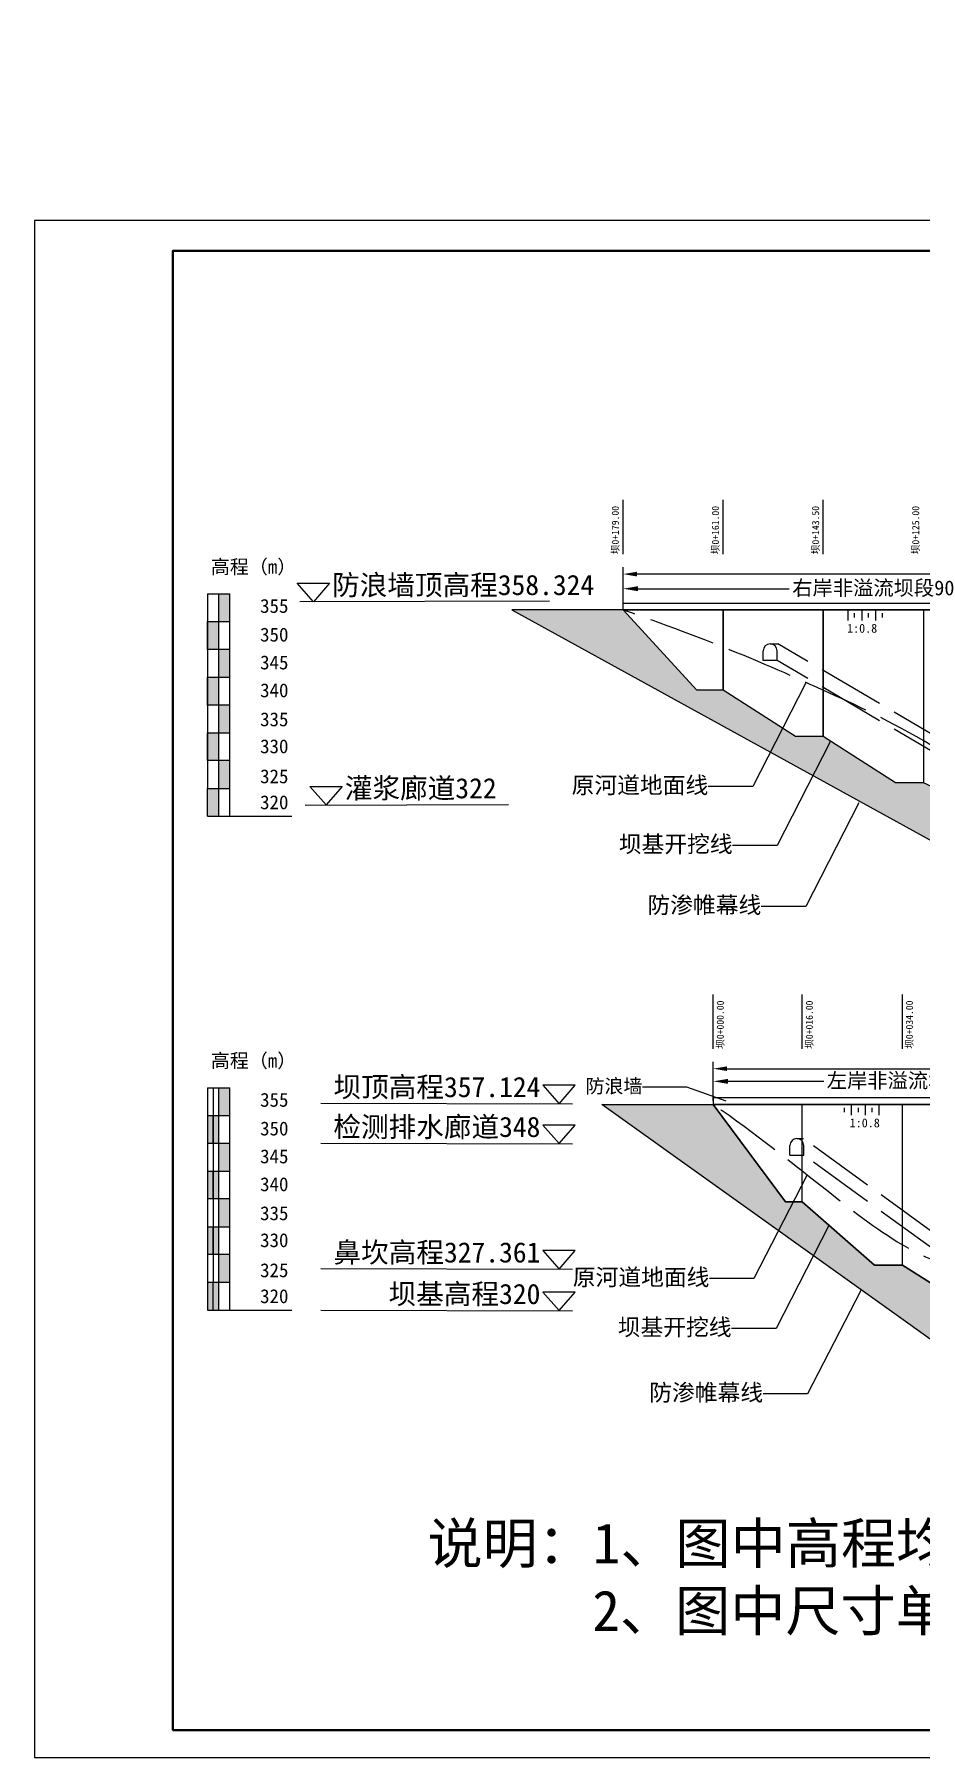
# Model space of a CAD drawing. Header units: millimetres. Extents: x 3930 to 5594, y 1586 to 11505.
# Drawn here: x 3933.3 to 4092.6, y 1586.1 to 1896 of the extents above; entities that cross this region are included whole.
import ezdxf
from ezdxf import colors
from ezdxf.entities.mleader import LeaderData, LeaderLine
from ezdxf.math import Vec2, Vec3

# ---------------------------------------------------------------- set-up
doc = ezdxf.new("R2010")
doc.units = ezdxf.units.MM
doc.linetypes.add('ACAD_ISO02W100', pattern=[15, 12, -3])
doc.styles.get("Standard").update_dxf_attribs({"font": 'simfang.ttf'})
doc.dimstyles.new('ISO-25', dxfattribs={"dimtxt": 2.5, "dimasz": 2.5, "dimexe": 1.25, "dimexo": 0.625, "dimtad": 1, "dimtxsty": 'Standard', "dimcen": 2.5, "dimadec": 0, "dimazin": 0, "dimtfac": 1, "dimtmove": 0, "dimatfit": 3, "dimfxl": 1, "dimarcsym": 0})
doc.dimstyles.get("Standard").update_dxf_attribs({"dimtxt": 0.18, "dimasz": 0.18, "dimexe": 0.18, "dimexo": 0.0625, "dimgap": 0.09, "dimtad": 0, "dimtih": 1, "dimtoh": 1, "dimdec": 4, "dimzin": 0, "dimdsep": 46, "dimtxsty": 'Standard', "dimcen": 0.09, "dimadec": 0, "dimazin": 0, "dimtfac": 1, "dimtdec": 4, "dimtofl": 0, "dimtmove": 0, "dimatfit": 3, "dimfxl": 1, "dimtolj": 1, "dimtzin": 0, "dimarcsym": 0})

# ---------------------------------------------------------------- blocks, each defined once
blk = doc.blocks.new('*D9')
at = {"color": 0, "lineweight": -2, "transparency": 16777216}
for p, q in [((4039.16, 1793.14), (4039.16, 1800.2)), ((4215.66, 1798.95), (4041.66, 1798.95)), ((4218.16, 1793.14), (4218.16, 1800.2))]:
    blk.add_line(p, q, dxfattribs=at)
at = {"color": 0, "transparency": 16777216}
for points in [[(4041.66, 1799.37), (4041.66, 1798.53), (4039.16, 1798.95)], [(4215.66, 1799.37), (4215.66, 1798.53), (4218.16, 1798.95)]]:
    blk.add_solid(points, dxfattribs=at)
at = {"layer": 'Defpoints', "color": 0, "transparency": 16777216}
for p in [(4039.16, 1798.95), (4039.16, 1792.52), (4218.16, 1792.52)]:
    blk.add_point(p, dxfattribs=at)
at = {"color": 0, "transparency": 16777216, "insert": (4128.66, 1801.29), "char_height": 2.5, "attachment_point": 5}
blk.add_mtext('坝轴线179', dxfattribs=at)
blk = doc.blocks.new('*D11')
at = {"color": 0, "lineweight": -2, "transparency": 16777216}
for p, q in [((4039.16, 5132.07), (4039.16, 11421.99)), ((4129.16, 5131.82), (4129.16, 11421.99)), ((4041.84, 1796.32), (4069.02, 1796.32)), ((4126.49, 1796.32), (4099.31, 1796.32))]:
    blk.add_line(p, q, dxfattribs=at)
at = {"color": 0, "transparency": 16777216}
for points in [[(4041.84, 1796.77), (4041.84, 1795.88), (4039.16, 1796.32)], [(4126.49, 1796.77), (4126.49, 1795.88), (4129.16, 1796.32)]]:
    blk.add_solid(points, dxfattribs=at)
at = {"layer": 'Defpoints', "color": 0, "transparency": 16777216}
for p in [(4129.16, 1796.32), (4039.16, 1789.83), (4129.16, 1789.58)]:
    blk.add_point(p, dxfattribs=at)
at = {"color": 0, "transparency": 16777216, "insert": (4084.16, 1796.32), "char_height": 2.6738, "attachment_point": 5}
blk.add_mtext('\\A1;{\\fSimSun|b0|i0|c134|p2;右岸非溢流坝段}90', dxfattribs=at)
blk = doc.blocks.new('*D20')
at = {"color": 0, "lineweight": -2, "transparency": 16777216}
for p, q in [((4055.37, 1704.17), (4055.37, 1711.22)), ((4234.37, 1704.17), (4234.37, 1711.22)), ((4057.87, 1709.97), (4231.87, 1709.97))]:
    blk.add_line(p, q, dxfattribs=at)
at = {"color": 0, "transparency": 16777216}
for points in [[(4057.87, 1710.39), (4057.87, 1709.56), (4055.37, 1709.97)], [(4231.87, 1710.39), (4231.87, 1709.56), (4234.37, 1709.97)]]:
    blk.add_solid(points, dxfattribs=at)
at = {"layer": 'Defpoints', "color": 0, "transparency": 16777216}
for p in [(4234.37, 1709.97), (4055.37, 1703.54), (4234.37, 1703.54)]:
    blk.add_point(p, dxfattribs=at)
at = {"color": 0, "transparency": 16777216, "insert": (4144.87, 1712.32), "char_height": 2.5, "attachment_point": 5}
blk.add_mtext('坝轴线179', dxfattribs=at)
blk = doc.blocks.new('_None')
blk = doc.blocks.new('*D17')
at = {"color": 0, "lineweight": -2, "transparency": 16777216}
for p, q in [((4055.37, 5043.19), (4055.37, 11333.36)), ((4125.37, 5043.19), (4125.37, 11333.36)), ((4058.05, 1707.7), (4075.23, 1707.7)), ((4122.7, 1707.7), (4105.52, 1707.7))]:
    blk.add_line(p, q, dxfattribs=at)
at = {"color": 0, "transparency": 16777216}
for points in [[(4058.05, 1708.14), (4058.05, 1707.25), (4055.37, 1707.7)], [(4122.7, 1708.14), (4122.7, 1707.25), (4125.37, 1707.7)]]:
    blk.add_solid(points, dxfattribs=at)
at = {"layer": 'Defpoints', "color": 0, "transparency": 16777216}
for p in [(4055.37, 1707.7), (4055.37, 1700.95), (4125.37, 1700.95)]:
    blk.add_point(p, dxfattribs=at)
at = {"color": 0, "transparency": 16777216, "insert": (4090.37, 1707.7), "char_height": 2.6738, "attachment_point": 5}
blk.add_mtext('\\A1;{\\fSimSun|b0|i0|c134|p2;左岸非溢流坝段}70', dxfattribs=at)

msp = doc.modelspace()

# ---------------------------------------------------------------- hatches: boundary and pattern name
h = msp.add_hatch(color=250)
h.dxf.hatch_style = 1
h.paths.add_polyline_path([(3968.43255, 1790.39534), (3966.43255, 1790.39534), (3966.43255, 1795.39534), (3968.43255, 1795.39534)])
h.paths.add_polyline_path([(3964.43255, 1790.39534), (3966.43255, 1790.39534), (3966.43255, 1785.39534), (3964.43255, 1785.39534)])
h.paths.add_polyline_path([(3966.43255, 1785.39534), (3968.43255, 1785.39534), (3968.43255, 1780.39534), (3966.43255, 1780.39534)])
h.paths.add_polyline_path([(3964.43255, 1780.39534), (3966.43255, 1780.39534), (3966.43255, 1775.39534), (3964.43255, 1775.39534)])
h.paths.add_polyline_path([(3966.43255, 1775.39534), (3968.43255, 1775.39534), (3968.43255, 1770.39534), (3966.43255, 1770.39534)])
h.paths.add_polyline_path([(3964.43255, 1770.39534), (3966.43255, 1770.39534), (3966.43255, 1765.39534), (3964.43255, 1765.39534)])
h.paths.add_polyline_path([(3966.43255, 1765.39534), (3968.43255, 1765.39534), (3968.43255, 1760.39534), (3966.43255, 1760.39534)])
h.paths.add_polyline_path([(3966.43255, 1755.39534), (3964.43255, 1755.39534), (3964.43255, 1760.39534), (3966.43255, 1760.39534)])
h = msp.add_hatch()
h.set_pattern_fill('AR-CONC', color=256, scale=0.05)
h.set_pattern_definition([(50, (-804.2734, -82.79), (9.109233, -0.796954), [0.9525, -10.4775]), (355, (-804.273, -82.79), (-1.762171, 9.552842), [0.762, -8.38203]), (100.45144, (-803.514, -82.856), (7.347062, 8.755888), [0.8095, -8.904512]), (46.1842, (-804.273, -80.25), (13.553952, -2.102116), [1.42875, -15.71625]), (96.63556, (-803.144, -80.425), (11.870207, 12.371306), [1.21425, -13.35678]), (351.18415, (-804.273, -80.25), (11.870207, 12.371306), [1.143, -12.572987]), (21, (-803.0034, -80.885), (7.58072, -5.11326), [0.9525, -10.4775]), (326, (-803.003, -80.885), (3.090101, 9.209398), [0.762, -8.382]), (71.45144, (-802.372, -81.311), (10.670821, 4.096138), [0.8095, -8.904497]), (37.5, (-804.2734, -82.7898), (0.1544302, 4.227752), [0, -8.2804, 0, -8.509, 0, -8.41375]), (7.5, (-804.2734, -82.7898), (3.340983, 5.0090287), [0, -4.8514, 0, -8.0899, 0, -3.20675]), (327.5, (-807.1055, -82.7898), (6.7795298, -0.2864372), [0, -3.175, 0, -9.906, 0, -13.1445]), (317.5, (-808.3755, -82.79), (7.406459, 1.2713246), [0, -4.1275, 0, -6.5786, 0, -9.3345])])
edge = h.paths.add_edge_path()
edge.add_line((4039.16263, 1792.51934), (4019.16263, 1792.51934))
edge.add_line((4019.16263, 1792.51934), (4106.16263, 1744.59134))
edge.add_line((4106.16263, 1744.59134), (4171.16263, 1744.59134))
edge.add_line((4171.16263, 1744.59134), (4238.16263, 1792.51934))
edge.add_line((4238.16263, 1792.51934), (4218.16263, 1792.51934))
edge.add_line((4218.16263, 1792.51934), (4205.15608, 1774.98197))
edge.add_line((4205.15608, 1774.98197), (4202.15608, 1774.98197))
edge.add_line((4202.15608, 1774.98197), (4189.15608, 1763.60909))
edge.add_line((4189.15608, 1763.60909), (4184.15608, 1763.60909))
edge.add_line((4184.15608, 1763.60909), (4171.15608, 1755.39534))
edge.add_line((4171.15608, 1755.39534), (4166.16263, 1755.39534))
edge.add_line((4166.16263, 1755.39534), (4106.16919, 1755.39534))
edge.add_line((4106.16919, 1755.39534), (4093.16919, 1761.41789))
edge.add_line((4093.16919, 1761.41789), (4088.16919, 1761.41789))
edge.add_line((4088.16919, 1761.41789), (4075.16919, 1769.75682))
edge.add_line((4075.16919, 1769.75682), (4070.16919, 1769.75682))
edge.add_line((4070.16919, 1769.75682), (4057.16919, 1778.09575))
edge.add_line((4057.16919, 1778.09575), (4052.44781, 1778.09575))
edge.add_line((4052.44781, 1778.09575), (4039.16263, 1792.51934))
edge.add_line((4039.16263, 1792.51934), (4019.16263, 1792.51934))
h = msp.add_hatch(color=250)
h.dxf.hatch_style = 1
h.paths.add_polyline_path([(3968.43255, 1701.54441), (3966.43255, 1701.54441), (3966.43255, 1706.54441), (3968.43255, 1706.54441)])
h.paths.add_polyline_path([(3964.43255, 1701.54441), (3966.43255, 1701.54441), (3966.43255, 1696.54441), (3964.43255, 1696.54441)])
h.paths.add_polyline_path([(3966.43255, 1696.54441), (3968.43255, 1696.54441), (3968.43255, 1691.54441), (3966.43255, 1691.54441)])
h.paths.add_polyline_path([(3964.43255, 1691.54441), (3966.43255, 1691.54441), (3966.43255, 1686.54441), (3964.43255, 1686.54441)])
h.paths.add_polyline_path([(3966.43255, 1686.54441), (3968.43255, 1686.54441), (3968.43255, 1681.54441), (3966.43255, 1681.54441)])
h.paths.add_polyline_path([(3964.43255, 1681.54441), (3966.43255, 1681.54441), (3966.43255, 1676.54441), (3964.43255, 1676.54441)])
h.paths.add_polyline_path([(3966.43255, 1676.54441), (3968.43255, 1676.54441), (3968.43255, 1671.54441), (3966.43255, 1671.54441)])
h.paths.add_polyline_path([(3966.43255, 1666.54441), (3964.43255, 1666.54441), (3964.43255, 1671.54441), (3966.43255, 1671.54441)])
h = msp.add_hatch()
h.set_pattern_fill('AR-CONC', color=256, scale=0.05)
h.set_pattern_definition([(50, (-296.332, -171.766), (9.109233, -0.796954), [0.9525, -10.4775]), (355, (-296.332, -171.766), (-1.762171, 9.552842), [0.762, -8.38203]), (100.45144, (-295.573, -171.833), (7.347062, 8.755888), [0.8095, -8.904512]), (46.1842, (-296.332, -169.226), (13.553952, -2.102116), [1.42875, -15.71625]), (96.63556, (-295.202, -169.401), (11.870207, 12.371306), [1.21425, -13.35678]), (351.18415, (-296.332, -169.226), (11.870207, 12.371306), [1.143, -12.572987]), (21, (-295.062, -169.861), (7.58072, -5.11326), [0.9525, -10.4775]), (326, (-295.062, -169.861), (3.090101, 9.209398), [0.762, -8.382]), (71.45144, (-294.43, -170.287), (10.670821, 4.096138), [0.8095, -8.904497]), (37.5, (-296.3317, -171.7662), (0.1544302, 4.227752), [0, -8.2804, 0, -8.509, 0, -8.41375]), (7.5, (-296.3317, -171.766), (3.340983, 5.0090287), [0, -4.8514, 0, -8.0899, 0, -3.20675]), (327.5, (-299.164, -171.766), (6.7795298, -0.2864372), [0, -3.175, 0, -9.906, 0, -13.1445]), (317.5, (-300.434, -171.766), (7.406459, 1.2713246), [0, -4.1275, 0, -6.5786, 0, -9.3345])])
edge = h.paths.add_edge_path()
edge.add_line((4234.37303, 1703.54294), (4254.37303, 1703.54294))
edge.add_line((4254.37303, 1703.54294), (4167.37303, 1655.61494))
edge.add_line((4167.37303, 1655.61494), (4102.37303, 1655.61494))
edge.add_line((4102.37303, 1655.61494), (4035.37303, 1703.54294))
edge.add_line((4035.37303, 1703.54294), (4055.37303, 1703.54294))
edge.add_line((4055.37303, 1703.54294), (4068.37958, 1686.00557))
edge.add_line((4068.37958, 1686.00557), (4071.37958, 1686.00557))
edge.add_line((4071.37958, 1686.00557), (4084.37958, 1674.63269))
edge.add_line((4084.37958, 1674.63269), (4089.37958, 1674.63269))
edge.add_line((4089.37958, 1674.63269), (4102.37958, 1666.41894))
edge.add_line((4102.37958, 1666.41894), (4107.37303, 1666.41894))
edge.add_line((4107.37303, 1666.41894), (4167.36648, 1666.41894))
edge.add_line((4167.36648, 1666.41894), (4180.36648, 1672.4415))
edge.add_line((4180.36648, 1672.4415), (4185.36648, 1672.4415))
edge.add_line((4185.36648, 1672.4415), (4198.36648, 1680.78043))
edge.add_line((4198.36648, 1680.78043), (4203.36648, 1680.78043))
edge.add_line((4203.36648, 1680.78043), (4216.36648, 1689.11935))
edge.add_line((4216.36648, 1689.11935), (4221.08786, 1689.11935))
edge.add_line((4221.08786, 1689.11935), (4234.37303, 1703.54294))
edge.add_line((4234.37303, 1703.54294), (4254.37303, 1703.54294))

# ---------------------------------------------------------------- linework, layer by layer
for p, q in [((4324.32802, 1862.54085, 12241474.1592), (3933.33742, 1862.54085, 12241474.1592)), ((3933.33742, 1862.54085, 12241474.1592), (3933.33742, 1586.05464, 12241474.1592)), ((4039.16263, 1802.51934), (4039.16263, 1812.30379)), ((4057.16918, 1802.51934), (4057.16918, 1812.30379)), ((4075.16918, 1802.51934), (4075.16918, 1812.30379)), ((3964.43255, 1795.39534), (3964.43255, 1760.39534)), ((3964.43255, 1795.39534), (3968.43255, 1795.39534)), ((3966.43255, 1795.39534), (3966.43255, 1755.39534)), ((3968.43255, 1790.39534), (3968.43255, 1795.39534)), ((3980.56261, 1797.31863), (3986.38761, 1797.31863)), ((3983.47511, 1793.98836), (3980.56261, 1797.31863)), ((3986.38761, 1797.31863), (3983.47511, 1793.98836)), ((4025.93305, 1794.08489), (3981.03878, 1793.96018)), ((4039.16263, 1792.51934), (4109.16263, 1792.51934)), ((4039.16263, 1792.51934), (4218.16263, 1792.51934)), ((4079.57057, 1792.51934), (4079.57057, 1790.61236)), ((4080.80305, 1791.11688), (4080.80305, 1791.90974)), ((4082.06627, 1792.51934), (4082.06627, 1790.61236)), ((4083.29875, 1791.11688), (4083.29875, 1791.90974)), ((4084.5618, 1792.51934), (4084.5618, 1790.61236)), ((4085.79428, 1791.11688), (4085.79428, 1791.90974)), ((3964.43255, 1785.39534), (3964.43255, 1790.39534)), ((3964.43255, 1790.39534), (3968.43255, 1790.39534)), ((3968.43255, 1755.39534), (3968.43255, 1790.39534)), ((4065.61475, 1786.39534), (4066.98617, 1786.39534)), ((3968.43255, 1785.39534), (3964.43255, 1785.39534)), ((3968.43255, 1780.39534), (3968.43255, 1785.39534)), ((4064.36475, 1783.39534), (4064.36475, 1785.14534)), ((4066.86475, 1783.39534), (4064.36475, 1783.39534)), ((4066.86475, 1783.39534), (4066.86475, 1785.14534)), ((3964.43255, 1775.39534), (3964.43255, 1780.39534)), ((3964.43255, 1780.39534), (3968.43255, 1780.39534)), ((3968.43255, 1775.39534), (3964.43255, 1775.39534)), ((3968.43255, 1770.39534), (3968.43255, 1775.39534)), ((3964.43255, 1765.39534), (3964.43255, 1770.39534)), ((3964.43255, 1770.39534), (3968.43255, 1770.39534)), ((3968.43255, 1765.39534), (3964.43255, 1765.39534)), ((3968.43255, 1760.39534), (3968.43255, 1765.39534)), ((3982.8624, 1760.75379), (3988.6874, 1760.75379)), ((3985.7749, 1757.42352), (3982.8624, 1760.75379)), ((3988.6874, 1760.75379), (3985.7749, 1757.42352)), ((3964.43255, 1755.39534), (3964.43255, 1760.39534)), ((3964.43255, 1760.39534), (3968.43255, 1760.39534)), ((3964.43255, 1755.39534), (3979.60444, 1755.39534)), ((4018.59273, 1757.4286), (3981.97885, 1757.32689)), ((4055.37303, 1713.54294), (4055.37303, 1723.3274)), ((4071.37958, 1713.54294), (4071.37958, 1723.3274)), ((4089.37958, 1713.54294), (4089.37958, 1723.3274)), ((3964.43255, 1706.54441), (3968.43255, 1706.54441)), ((3964.43255, 1706.54441), (3964.43255, 1666.54441)), ((3965.46435, 1706.54441), (3965.46435, 1671.54441)), ((3966.43255, 1706.54441), (3966.43255, 1666.54441)), ((3968.43255, 1701.54441), (3968.43255, 1706.54441)), ((4030.57655, 1707.00406), (4024.75155, 1707.00406)), ((4024.75155, 1707.00406), (4027.66405, 1703.67378)), ((4027.66405, 1703.67378), (4030.57655, 1707.00406)), ((3984.8492, 1703.77131), (4030.10038, 1703.6456)), ((4102.36852, 1703.54294), (4055.37303, 1703.54294)), ((4234.37303, 1703.54294), (4055.37303, 1703.54294)), ((4078.97209, 1702.14048), (4078.97209, 1702.93335)), ((4080.18333, 1703.54294), (4080.18333, 1701.63596)), ((4081.46762, 1702.14048), (4081.46762, 1702.93335)), ((4082.67885, 1703.54294), (4082.67885, 1701.63596)), ((4083.96332, 1702.14048), (4083.96332, 1702.93335)), ((4085.17455, 1703.54294), (4085.17455, 1701.63596)), ((3964.43255, 1701.54441), (3968.43255, 1701.54441)), ((3965.46435, 1696.54441), (3965.46435, 1701.54441)), ((3968.43255, 1666.54441), (3968.43255, 1701.54441)), ((4030.57655, 1699.8348), (4024.75155, 1699.8348)), ((4024.75155, 1699.8348), (4027.66405, 1696.50453)), ((4027.66405, 1696.50453), (4030.57655, 1699.8348)), ((3968.43255, 1696.54441), (3964.43255, 1696.54441)), ((3968.43255, 1691.54441), (3968.43255, 1696.54441)), ((3984.8492, 1696.60205), (4030.10038, 1696.47634)), ((4069.17092, 1694.41894), (4069.17092, 1696.16894)), ((4070.42092, 1697.41894), (4071.59709, 1697.41894)), ((4071.67092, 1694.41894), (4071.67092, 1696.16894)), ((4069.17092, 1694.41894), (4071.67092, 1694.41894)), ((3964.43255, 1691.54441), (3968.43255, 1691.54441)), ((3965.46435, 1686.54441), (3965.46435, 1691.54441)), ((3968.43255, 1686.54441), (3964.43255, 1686.54441)), ((3968.43255, 1681.54441), (3968.43255, 1686.54441)), ((3964.43255, 1681.54441), (3968.43255, 1681.54441)), ((3965.46435, 1676.54441), (3965.46435, 1681.54441)), ((4030.57655, 1677.2521), (4024.75155, 1677.2521)), ((4024.75155, 1677.2521), (4027.66405, 1673.92183)), ((4027.66405, 1673.92183), (4030.57655, 1677.2521)), ((3968.43255, 1676.54441), (3964.43255, 1676.54441)), ((3968.43255, 1671.54441), (3968.43255, 1676.54441)), ((3984.8492, 1674.01935), (4030.10038, 1673.89364)), ((3964.43255, 1671.54441), (3968.43255, 1671.54441)), ((3965.46435, 1666.54441), (3965.46435, 1671.54441)), ((4030.57655, 1669.77716), (4024.75155, 1669.77716)), ((4024.75155, 1669.77716), (4027.66405, 1666.44689)), ((4027.66405, 1666.44689), (4030.57655, 1669.77716)), ((3964.43255, 1666.54441), (3979.60444, 1666.54441)), ((3984.8492, 1666.54441), (4030.10038, 1666.4187)), ((3933.33742, 1586.05464, 12241474.1592), (4309.6165, 1586.05464, 12241474.1592))]:
    msp.add_line(p, q)
at = {"linetype": 'ACAD_ISO02W100'}
for p, q in [((4111.16227, 1760.4666), (4066.98617, 1786.39534)), ((4111.16223, 1757.39536), (4066.86475, 1783.39534)), ((4107.37303, 1671.36511), (4071.59709, 1697.41894)), ((4107.37303, 1668.41887), (4071.67092, 1694.41894))]:
    msp.add_line(p, q, dxfattribs=at)
at = {"lineweight": 40, "elevation": 12194661.69533}
msp.add_lwpolyline([(4319.82325, 1857.10176), (4319.82325, 1590.99356), (3958.2128, 1590.99356), (3958.2128, 1857.10176)], close=True, dxfattribs=at)
for points in [[(4039.16263, 1792.51934), (4019.16263, 1792.51934), (4106.16263, 1744.59134), (4171.16263, 1744.59134), (4238.16263, 1792.51934), (4218.16263, 1792.51934), (4205.15608, 1774.98197), (4202.15608, 1774.98197), (4189.15608, 1763.60909), (4184.15608, 1763.60909), (4171.15608, 1755.39534), (4166.16263, 1755.39534), (4106.16919, 1755.39534), (4093.16919, 1761.41789), (4088.16919, 1761.41789), (4075.16919, 1769.75682), (4070.16919, 1769.75682), (4057.16919, 1778.09575), (4052.44781, 1778.09575), (4039.16263, 1792.51934), (4019.16263, 1792.51934)], [(4039.16263, 1792.51934), (4039.16263, 1793.71934), (4218.16263, 1793.71934), (4218.16263, 1792.51934), (4039.16263, 1792.51934)], [(4057.16919, 1792.51934), (4057.16919, 1778.09575), (4052.44781, 1778.09575), (4039.16263, 1792.51934), (4057.16919, 1792.51934)], [(4075.16919, 1792.51934), (4075.16919, 1769.75682), (4070.16919, 1769.75682), (4057.16919, 1778.09575), (4057.16919, 1792.51934), (4075.16919, 1792.51934)], [(4093.16919, 1792.51934), (4093.16919, 1761.41789), (4088.16919, 1761.41789), (4075.16919, 1769.75682), (4075.16919, 1792.51934), (4093.16919, 1792.51934)], [(4234.37303, 1703.54294), (4254.37303, 1703.54294), (4167.37303, 1655.61494), (4102.37303, 1655.61494), (4035.37303, 1703.54294), (4055.37303, 1703.54294), (4068.37958, 1686.00557), (4071.37958, 1686.00557), (4084.37958, 1674.63269), (4089.37958, 1674.63269), (4102.37958, 1666.41894), (4107.37303, 1666.41894), (4167.36648, 1666.41894), (4180.36648, 1672.4415), (4185.36648, 1672.4415), (4198.36648, 1680.78043), (4203.36648, 1680.78043), (4216.36648, 1689.11935), (4221.08786, 1689.11935), (4234.37303, 1703.54294), (4254.37303, 1703.54294)], [(4234.37303, 1703.54294), (4234.37303, 1704.74294), (4055.37303, 1704.74294), (4055.37303, 1703.54294), (4234.37303, 1703.54294)], [(4071.37958, 1686.00557), (4068.37958, 1686.00557), (4055.37303, 1703.54294)], [(4089.37958, 1674.63269), (4084.37958, 1674.63269), (4071.37958, 1686.00557), (4071.37958, 1703.54294), (4089.37958, 1703.54294)], [(4107.37303, 1703.54294), (4107.37303, 1666.41894), (4102.37958, 1666.41894), (4089.37958, 1674.63269), (4089.37958, 1703.54294), (4107.37303, 1703.54294)]]:
    msp.add_lwpolyline(points)
for centre in [(4065.61475, 1785.14534), (4070.42092, 1696.16894)]:
    msp.add_arc(centre, 1.25, 0, 180)
at = {"linetype": 'ACAD_ISO02W100'}
for points in [[(4139.21494, 1757.39531), (4111.01492, 1757.39531), (4093.16034, 1769.82921), (4075.02686, 1778.12914), (4057.07389, 1786.1986), (4039.16263, 1792.51934), (4039.16263, 1792.51934)], [(4134.3214, 1668.41891), (4107.37303, 1671.36511), (4089.37958, 1674.63269), (4070.88364, 1692.73259), (4055.37303, 1703.54294)]]:
    msp.add_open_spline(points, degree=3, dxfattribs=at)

# ---------------------------------------------------------------- texts
at = {"char_height": 1.2770512, "attachment_point": 4, "rotation": 90}
for s, insert in [('{\\fSimSun|b0|i0|c134|p2;坝}0+179.00', (4037.83274, 1802.51934, -258483.46378)), ('{\\fSimSun|b0|i0|c134|p2;坝}0+161.00', (4055.83929, 1802.51934, -258483.46378)), ('{\\fSimSun|b0|i0|c134|p2;坝}0+143.50', (4073.83929, 1802.51934, -258483.46378)), ('{\\fSimSun|b0|i0|c134|p2;坝}0+125.00', (4091.83929, 1802.51934, -258483.46378)), ('{\\fSimSun|b0|i0|c134|p2;坝}0+000.00', (4056.70293, 1713.54294, -258483.46378)), ('{\\fSimSun|b0|i0|c134|p2;坝}0+016.00', (4072.70948, 1713.54294, -258483.46378)), ('{\\fSimSun|b0|i0|c134|p2;坝}0+034.00', (4090.70948, 1713.54294, -258483.46378))]:
    msp.add_mtext_dynamic_manual_height_columns(s, width=20.0276821, gutter_width=0.64103, heights=[9.45651], dxfattribs=dict(at, insert=insert))
for s, width, gutter_width, heights, insert, char_height, attachment_point in [('{\\fSimSun|b0|i0|c134|p2;高程（m）}', 19.8675414, 12.5, [0], (3980.4039, 1801.52145), 2.5, 3), ('{\\fSimSun|b0|i0|c134|p2;防浪墙顶高程358.324}', 50.0017492, 15.625, [0], (3986.84104, 1798.81619), 3.640625, 1), ('355', 4.1681494, 12.5, [0], (3979.00257, 1794.47425), 2.5, 3), ('350', 4.1681494, 12.5, [0], (3979.00257, 1789.31573), 2.5, 3), ('1:0.8', 4.9398743, 0.8, [0], (4079.43612, 1789.99662), 1.59376, 1), ('345', 4.1681494, 12.5, [0], (3979.00257, 1784.30383), 2.5, 3), ('340', 4.1681494, 12.5, [0], (3979.00257, 1779.29194), 2.5, 3), ('335', 4.1681494, 12.5, [0], (3979.00257, 1774.07489), 2.5, 3), ('330', 4.1681494, 12.5, [0], (3979.00257, 1769.22349), 2.5, 3), ('325', 4.1681494, 12.5, [1.42935], (3979.00257, 1763.82079), 2.5, 3), ('{\\fSimSun|b0|i0|c134|p2;灌浆廊道322}', 42.5425001, 15.625, [0], (3989.14084, 1762.25135), 3.640625, 1), ('320', 4.1681494, 12.5, [0], (3979.00257, 1759.15315), 2.5, 3), ('{\\fSimSun|b0|i0|c134|p2;高程（m）}', 19.8675414, 12.5, [0], (3980.4039, 1712.67053), 2.5, 3), ('{\\fSimSun|b0|i0|c134|p2;坝顶高程357.124}', 42.5425001, 15.625, [0], (4024.29812, 1708.50161), 3.640625, 3), ('355', 4.1681494, 12.5, [0], (3979.00257, 1705.62333), 2.5, 3), ('{\\fSimSun|b0|i0|c134|p2;检测排水廊道348}', 42.5425001, 15.625, [0], (4024.29812, 1701.33236), 3.640625, 3), ('350', 4.1681494, 12.5, [0], (3979.00257, 1700.4648), 2.5, 3), ('1:0.8', 4.9398743, 0.8, [0], (4085.33025, 1701.02023), 1.59376, 3), ('345', 4.1681494, 12.5, [0], (3979.00257, 1695.45291), 2.5, 3), ('340', 4.1681494, 12.5, [0], (3979.00257, 1690.44102), 2.5, 3), ('335', 4.1681494, 12.5, [0], (3979.00257, 1685.22397), 2.5, 3), ('330', 4.1681494, 12.5, [0], (3979.00257, 1680.37257), 2.5, 3), ('{\\fSimSun|b0|i0|c134|p2;鼻坎高程327.361}', 42.5425001, 15.625, [0], (4024.29812, 1678.74966), 3.640625, 3), ('325', 4.1681494, 12.5, [1.42935], (3979.00257, 1674.96987), 2.5, 3), ('{\\fSimSun|b0|i0|c134|p2;坝基高程320}', 42.5425001, 15.625, [0], (4024.29812, 1671.27472), 3.640625, 3), ('320', 4.1681494, 12.5, [0], (3979.00257, 1670.30223), 2.5, 3), ('{\\fSimSun|b0|i0|c134|p2;说明：1、图中高程均采用黄海高程系统\\P      2、图中尺寸单位、高程以米计}', 203.6609902, 3.02897, [0], (4003.98494, 1628.23176), 7.2695197, 1)]:
    msp.add_mtext_dynamic_manual_height_columns(s, width=width, gutter_width=gutter_width, heights=heights, dxfattribs=dict(insert=insert, char_height=char_height, attachment_point=attachment_point))

# ---------------------------------------------------------------- dimensions: what is measured, and where the dimension line sits
dim = msp.add_linear_dim(base=(4129.16273, 1796.32402), p1=(4039.16263, 1789.82581), p2=(4129.16273, 1789.57751), text='{\\fSimSun|b0|i0|c134|p2;右岸非溢流坝段}90', dimstyle='Standard', override={"dimscale": 53475.905951, "dimtxt": 5e-05, "dimasz": 5e-05, "dimgap": 0})
dim.commit()
dim.dimension.update_dxf_attribs({"geometry": '*D11', "text_midpoint": (4084.16268, 1796.32402)})
dim = msp.add_linear_dim(base=(4055.37295, 1707.69872), p1=(4125.37294, 1700.94847), p2=(4055.37295, 1700.94847), angle=180, text='{\\fSimSun|b0|i0|c134|p2;左岸非溢流坝段}70', dimstyle='Standard', override={"dimscale": 53475.905951, "dimtxt": 5e-05, "dimasz": 5e-05, "dimgap": 0})
dim.commit()
dim.dimension.update_dxf_attribs({"geometry": '*D17', "text_midpoint": (4090.37294, 1707.69872)})
dim = msp.add_linear_dim(base=(4039.16263, 1798.94841), p1=(4218.16263, 1792.51934), p2=(4039.16263, 1792.51934), text='坝轴线<>', dimstyle='ISO-25')
dim.commit()
dim.dimension.update_dxf_attribs({"geometry": '*D9', "text_midpoint": (4128.66263, 1801.29484)})
dim = msp.add_linear_dim(base=(4234.37303, 1709.97201), p1=(4055.37303, 1703.54294), p2=(4234.37303, 1703.54294), angle=180, text='坝轴线<>', dimstyle='ISO-25')
dim.commit()
dim.dimension.update_dxf_attribs({"geometry": '*D20', "text_midpoint": (4144.87303, 1712.31844)})

# ---------------------------------------------------------------- leaders
ml = msp.add_multileader_mtext('Standard')
ml.set_content('原河道地面线', color=256)
ml.set_leader_properties()
ml.set_arrow_properties(name='NONE')
ml.build(insert=Vec2(0, 0))
ctx = ml.context
ctx.base_point, ctx.char_height, ctx.landing_gap_size, ctx.plane_origin = Vec3(4028.98113, 1760.74996), 3, 0, Vec3(4072.02341, 1779.37135)
ctx.text_align_type = 2
notes = []
notes.append((ctx, [(0, (1, 1, 0), (4062.47256, 1760.74996), (-1, 0), 8, [(0, [(4072.02341, 1779.37135)], 0, [])])]))
ctx.mtext.insert, ctx.mtext.alignment, ctx.mtext.flow_direction = Vec3(4054.47256, 1762.48139), 3, 5
ml = msp.add_multileader_mtext('Standard')
ml.set_content('坝基开挖线', color=256)
ml.set_leader_properties()
ml.set_arrow_properties(name='NONE')
ml.build(insert=Vec2(0, 0))
ctx = ml.context
ctx.base_point, ctx.char_height, ctx.landing_gap_size, ctx.plane_origin = Vec3(4037.76996, 1750.14743), 3, 0, Vec3(4076.40653, 1768.76882)
ctx.text_align_type = 2
notes.append((ctx, [(0, (1, 1, 0), (4066.85568, 1750.14743), (-1, 0), 8, [(0, [(4076.40653, 1768.76882)], 0, [])])]))
ctx.mtext.insert, ctx.mtext.alignment, ctx.mtext.flow_direction = Vec3(4058.85568, 1751.88743), 3, 5
ml = msp.add_multileader_mtext('Standard')
ml.set_content('防渗帷幕线', color=256)
ml.set_leader_properties()
ml.set_arrow_properties(name='NONE')
ml.build(insert=Vec2(0, 0))
ctx = ml.context
ctx.base_point, ctx.char_height, ctx.landing_gap_size, ctx.plane_origin = Vec3(4043.11036, 1739.17063), 3, 0, Vec3(4081.55835, 1757.79202)
ctx.text_align_type = 2
notes.append((ctx, [(0, (1, 1, 0), (4072.0075, 1739.17063), (-1, 0), 8, [(0, [(4081.55835, 1757.79202)], 0, [])])]))
ctx.mtext.insert, ctx.mtext.alignment, ctx.mtext.flow_direction = Vec3(4064.0075, 1740.92778), 3, 5
ml = msp.add_multileader_mtext('Standard')
ml.set_content('{\\fSimSun|b0|i0|c134|p2;防浪墙}', color=256)
ml.set_leader_properties()
ml.set_arrow_properties(name='NONE')
ml.build(insert=Vec2(0, 0))
ml.multileader.update_dxf_attribs({"arrow_head_size": 2.5})
ctx = ml.context
ctx.base_point, ctx.char_height, ctx.arrow_head_size, ctx.landing_gap_size, ctx.plane_origin = Vec3(4032.4245, 1706.67855), 2.5, 2.5, 0, Vec3(4057.70307, 1704.10376)
ctx.text_align_type = 2
notes.append((ctx, [(0, (1, 1, 0), (4050.634, 1706.67855), (-1, 0), 8, [(0, [(4057.70307, 1704.10376)], 0, [])])]))
ctx.mtext.insert, ctx.mtext.alignment, ctx.mtext.flow_direction = Vec3(4042.634, 1708.10313), 3, 5
ml = msp.add_multileader_mtext('Standard')
ml.set_content('原河道地面线', color=256)
ml.set_leader_properties()
ml.set_arrow_properties(name='NONE')
ml.build(insert=Vec2(0, 0))
ctx = ml.context
ctx.base_point, ctx.char_height, ctx.landing_gap_size, ctx.plane_origin = Vec3(4029.19235, 1672.24039), 3, 0, Vec3(4072.23463, 1690.86178)
ctx.text_align_type = 2
notes.append((ctx, [(0, (1, 1, 0), (4062.68378, 1672.24039), (-1, 0), 8, [(0, [(4072.23463, 1690.86178)], 0, [])])]))
ctx.mtext.insert, ctx.mtext.alignment, ctx.mtext.flow_direction = Vec3(4054.68378, 1673.97182), 3, 5
ml = msp.add_multileader_mtext('Standard')
ml.set_content('坝基开挖线', color=256)
ml.set_leader_properties()
ml.set_arrow_properties(name='NONE')
ml.build(insert=Vec2(0, 0))
ctx = ml.context
ctx.base_point, ctx.char_height, ctx.landing_gap_size, ctx.plane_origin = Vec3(4037.58245, 1663.24337), 3, 0, Vec3(4076.21902, 1681.86475)
ctx.text_align_type = 2
notes.append((ctx, [(0, (1, 1, 0), (4066.66817, 1663.24337), (-1, 0), 8, [(0, [(4076.21902, 1681.86475)], 0, [])])]))
ctx.mtext.insert, ctx.mtext.alignment, ctx.mtext.flow_direction = Vec3(4058.66817, 1664.98337), 3, 5
ml = msp.add_multileader_mtext('Standard')
ml.set_content('防渗帷幕线', color=256)
ml.set_leader_properties()
ml.set_arrow_properties(name='NONE')
ml.build(insert=Vec2(0, 0))
ctx = ml.context
ctx.base_point, ctx.char_height, ctx.landing_gap_size, ctx.plane_origin = Vec3(4043.44154, 1651.46581), 3, 0, Vec3(4081.88954, 1670.0872)
ctx.text_align_type = 2
notes.append((ctx, [(0, (1, 1, 0), (4072.33869, 1651.46581), (-1, 0), 8, [(0, [(4081.88954, 1670.0872)], 0, [])])]))
ctx.mtext.insert, ctx.mtext.alignment, ctx.mtext.flow_direction = Vec3(4064.33869, 1653.22296), 3, 5
for ctx, leaders in notes:
    for number, flags, end, landing, length, lines in leaders:
        leader = LeaderData()
        leader.index, (leader.has_last_leader_line, leader.has_dogleg_vector, leader.attachment_direction) = number, flags
        leader.last_leader_point, leader.dogleg_vector, leader.dogleg_length = Vec3(end), Vec3(landing), length
        for number, points, colour, breaks in lines:
            line = LeaderLine()
            line.index, line.vertices, line.color, line.breaks = number, Vec3.list(points), colors.encode_raw_color(colour), breaks
            leader.lines.append(line)
        ctx.leaders.append(leader)

doc.saveas('drawing.dxf')
